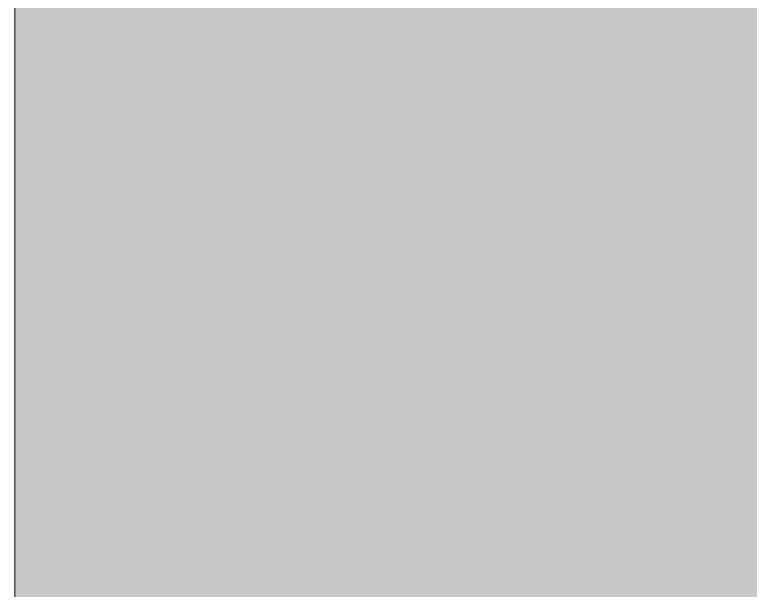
# Model space of a CAD drawing. Header units: millimetres. Extents: x 81773 to 282675, y -8553 to 29000.
# Drawn here: x 111909.9999 to 111910.2598, y 5160.1099 to 5160.3132 of the extents above; entities that cross this region are included whole.
import ezdxf

# ---------------------------------------------------------------- set-up
doc = ezdxf.new("R2010")
doc.units = ezdxf.units.MM
doc.layers.add('A-WALL-FNSH-1', color=9, linetype='Continuous', lineweight=9, true_color=0x808080)
doc.layers.add('I-WALL-2', color=9, linetype='Continuous', lineweight=9, true_color=0x808080)

msp = doc.modelspace()

# ---------------------------------------------------------------- hatches: boundary and pattern name
at = {"layer": 'I-WALL-2'}
h = msp.add_hatch(dxfattribs=at)
h.set_pattern_fill('FP_35', color=256, style=0, pattern_type=2)
h.set_pattern_definition([(0, (0, 0), (121.92, 30.48), [10.058, -81.382, 10.058, -81.382, -487.68]), (0, (0, 0), (121.92, 30.48), [-182.88, 10.058, -172.822, 10.058, -81.382, -213.36]), (0, (0, 0), (121.92, 30.48), [-457.2, 10.058, -50.902, 10.058, -142.342]), (120, (45.72, 15.24), (-87.356454, 90.345817), [10.058, -81.382, 10.058, -81.382, -487.68]), (120, (45.72, 15.24), (-87.356454, 90.345817), [-182.88, 10.058, -172.822, 10.058, -81.382, -213.36]), (120, (45.72, 15.24), (-87.356454, 90.345817), [-457.2, 10.058, -50.902, 10.058, -142.342]), (240, (60.96, 76.2), (-34.563546, -120.825817), [10.058, -81.382, 10.058, -81.382, -487.68]), (240, (60.96, 76.2), (-34.563546, -120.825817), [-182.88, 10.058, -172.822, 10.058, -81.382, -213.36]), (240, (60.96, 76.2), (-34.563546, -120.825817), [-457.2, 10.058, -50.902, 10.058, -142.342])])
h.paths.add_polyline_path([(119350, 5160.00001), (119350, 5180.00001), (118460, 5180.00001), (118460, 5172.00001), (118430, 5172.00001), (118430, 5160.00001), (118885.44401, 5160.00001)])
h.paths.add_polyline_path([(117380, 5160.00001), (117380, 5172.00001), (117350, 5172.00001), (117350, 5180.00001), (111909.99994, 5180.00001), (111909.99994, 5160.00001), (116338.95678, 5160.00001)])

# ---------------------------------------------------------------- linework, layer by layer
at = {"layer": 'A-WALL-FNSH-1'}
msp.add_line((111909.99994, 5160.00001), (111909.99994, 5180.00001), dxfattribs=at)

doc.saveas('drawing.dxf')
